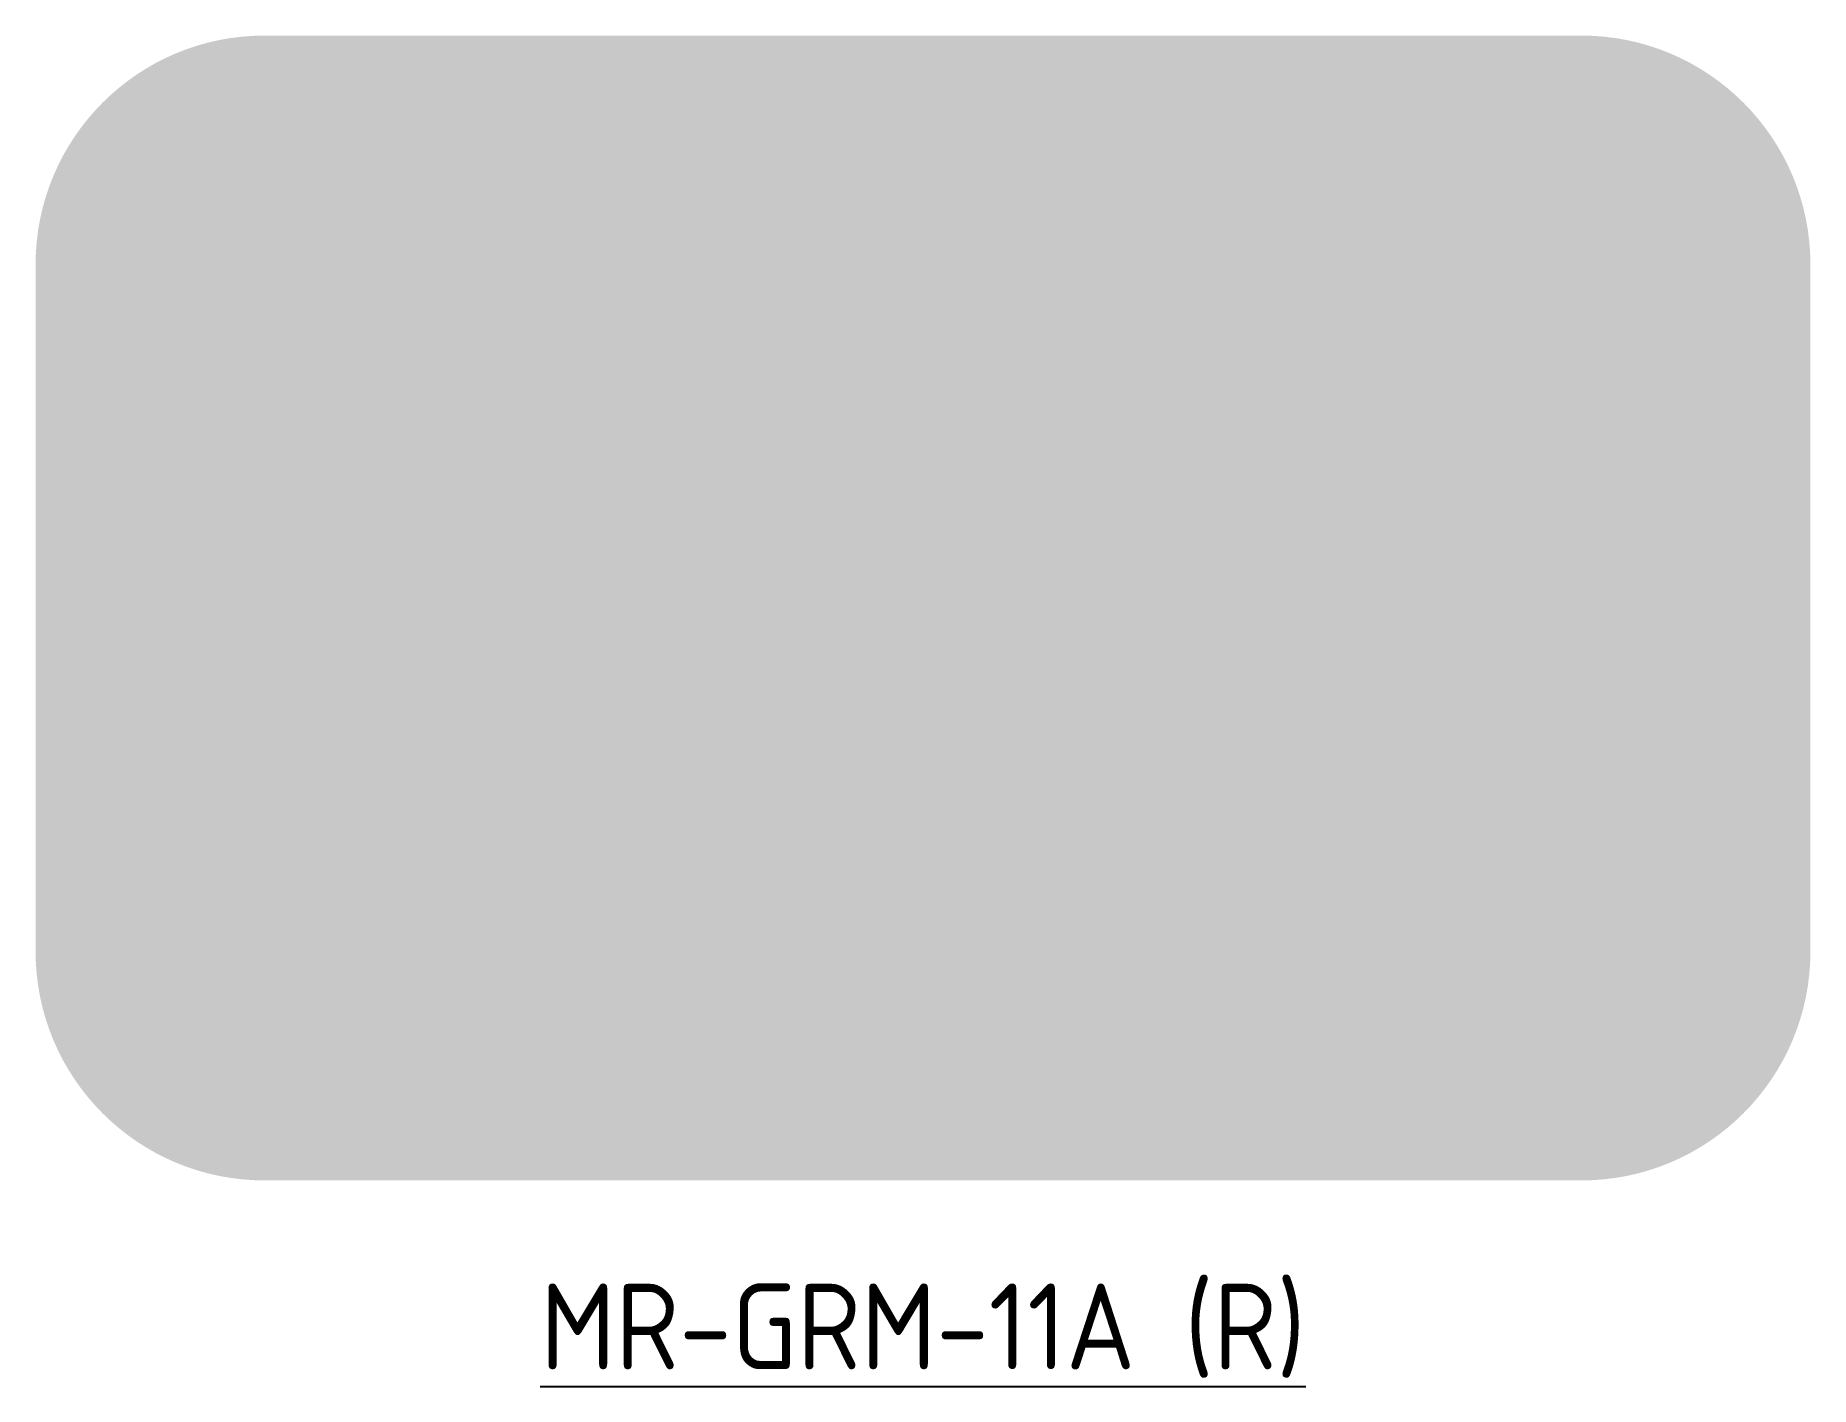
# Model space of a CAD drawing. Extents: x -31 to 31, y -7.2 to 40.
import ezdxf

# ---------------------------------------------------------------- set-up
doc = ezdxf.new("R2010")
doc.units = 0
doc.layers.add('_GREEN-ST', color=96, linetype='Continuous')
doc.layers.add('T35', color=3, linetype='Continuous')
doc.layers.add('_YELLOW', color=7, linetype='Continuous', true_color=0xfedb00)
doc.styles.add('T35', font='isocp2.shx', dxfattribs={"height": 3.5})

msp = doc.modelspace()

# ---------------------------------------------------------------- hatches: boundary and pattern name
at = {"layer": '_GREEN-ST'}
h = msp.add_hatch(color=256, dxfattribs=at)
h.dxf.hatch_style = 1
edge = h.paths.add_edge_path(flags=16)
edge.add_line((-1.4, 23.1), (13.6, 22.3))
edge.add_line((13.6, 22.3), (11.65601058426692, 28.43766284114045))
edge.add_arc((12.8, 28.8), 1.199999999999892, 50.30092651652973, 197.5746200584543, ccw=False)
edge.add_line((13.56650645078407, 29.72329186117186), (24.16650645078408, 20.92329186117186))
edge.add_arc((23.39999999999982, 20), 1.200000000000027, -50.30092651652302, 50.30092651652302, ccw=False)
edge.add_line((24.16650645078407, 19.07670813882815), (13.56650645078425, 10.27670813882814))
edge.add_arc((12.8, 11.20000000000009), 1.200000000000097, 162.4253799415566, 309.6990734834742, ccw=False)
edge.add_line((11.65601058426673, 11.56233715885946), (13.6, 17.7))
edge.add_line((13.6, 17.7), (-1.399999999999999, 16.9))
edge.add_line((-1.4, 16.9), (-1.4, 23.1))
edge = h.paths.add_edge_path(flags=16)
edge.add_line((-17.7, 9), (-16.9, 20))
edge.add_line((-16.9, 20), (-23.03766284114045, 18.05601058426682))
edge.add_arc((-23.4, 19.2), 1.199999999999979, 140.3009265165264, 287.574620058453, ccw=False)
edge.add_line((-24.32329186117186, 19.96650645078417), (-15.52329186117186, 30.56650645078417))
edge.add_arc((-14.6, 29.8), 1.199999999999969, 39.699073483473626, 140.3009265165264, ccw=False)
edge.add_line((-13.67670813882815, 30.56650645078416), (-4.876708138828144, 19.96650645078426))
edge.add_arc((-5.800000000000001, 19.2), 1.200000000000027, -107.57462005844337, 39.69907348347698, ccw=False)
edge.add_line((-6.162337158859373, 18.05601058426673), (-12.3, 20))
edge.add_line((-12.3, 20), (-11.5, 9))
edge.add_line((-11.5, 9), (-17.7, 9))
edge = h.paths.add_edge_path()
edge.add_arc((-23, 8), 3.2, 180, 270)
edge.add_line((-23, 4.800000000000001), (23, 4.800000000000001))
edge.add_arc((23, 8), 3.2, 270, 360)
edge.add_line((26.2, 8), (26.2, 32))
edge.add_arc((23, 32), 3.2, 0, 90)
edge.add_line((23, 35.2), (-23, 35.2))
edge.add_arc((-23, 32), 3.2, 90, 180)
edge.add_line((-26.2, 32), (-26.2, 8))
at = {"layer": '_YELLOW'}
h = msp.add_hatch(color=256, dxfattribs=at)
h.dxf.hatch_style = 1
edge = h.paths.add_edge_path(flags=16)
edge.add_arc((-23, 8), 3.2, 180, 270)
edge.add_line((-23, 4.800000000000001), (23, 4.800000000000001))
edge.add_arc((23, 8), 3.2, 270, 360)
edge.add_line((26.2, 8), (26.2, 32))
edge.add_arc((23, 32), 3.2, 0, 90)
edge.add_line((23, 35.2), (-23, 35.2))
edge.add_arc((-23, 32), 3.2, 90, 180)
edge.add_line((-26.2, 32), (-26.2, 8))
edge = h.paths.add_edge_path()
edge.add_arc((-23, 8), 8, 180, 270)
edge.add_line((-23, 0), (23, 0))
edge.add_arc((23, 8), 8, 270, 360)
edge.add_line((31, 8), (31, 32))
edge.add_arc((23, 32), 8, 0, 90)
edge.add_line((23, 40), (-23, 40))
edge.add_arc((-23, 32), 8, 90, 180)
edge.add_line((-31, 32), (-31, 8))
h = msp.add_hatch(color=256, dxfattribs=at)
h.dxf.hatch_style = 1
edge = h.paths.add_edge_path()
edge.add_line((-1.4, 23.1), (13.6, 22.3))
edge.add_line((13.6, 22.3), (11.65601058426692, 28.43766284114045))
edge.add_arc((12.8, 28.8), 1.199999999999892, 50.30092651652973, 197.5746200584543, ccw=False)
edge.add_line((13.56650645078407, 29.72329186117186), (24.16650645078408, 20.92329186117186))
edge.add_arc((23.39999999999982, 20), 1.200000000000027, -50.30092651652302, 50.30092651652302, ccw=False)
edge.add_line((24.16650645078407, 19.07670813882815), (13.56650645078425, 10.27670813882814))
edge.add_arc((12.8, 11.20000000000009), 1.200000000000097, 162.4253799415566, 309.6990734834742, ccw=False)
edge.add_line((11.65601058426673, 11.56233715885946), (13.6, 17.7))
edge.add_line((13.6, 17.7), (-1.399999999999999, 16.9))
edge.add_line((-1.4, 16.9), (-1.4, 23.1))
edge = h.paths.add_edge_path()
edge.add_line((-17.7, 9), (-16.9, 20))
edge.add_line((-16.9, 20), (-23.03766284114045, 18.05601058426682))
edge.add_arc((-23.4, 19.2), 1.199999999999979, 140.3009265165264, 287.574620058453, ccw=False)
edge.add_line((-24.32329186117186, 19.96650645078417), (-15.52329186117186, 30.56650645078417))
edge.add_arc((-14.6, 29.8), 1.199999999999969, 39.699073483473626, 140.3009265165264, ccw=False)
edge.add_line((-13.67670813882815, 30.56650645078416), (-4.876708138828144, 19.96650645078426))
edge.add_arc((-5.800000000000001, 19.2), 1.200000000000027, -107.57462005844337, 39.69907348347698, ccw=False)
edge.add_line((-6.162337158859373, 18.05601058426673), (-12.3, 20))
edge.add_line((-12.3, 20), (-11.5, 9))
edge.add_line((-11.5, 9), (-17.7, 9))

# ---------------------------------------------------------------- texts
at = {"layer": 'T35', "insert": (-3.410605131648481e-14, -3.6), "char_height": 3, "attachment_point": 2, "style": 'T35'}
msp.add_mtext('{\\LMR-GRM-11A (R)}', dxfattribs=at)

doc.saveas('drawing.dxf')
